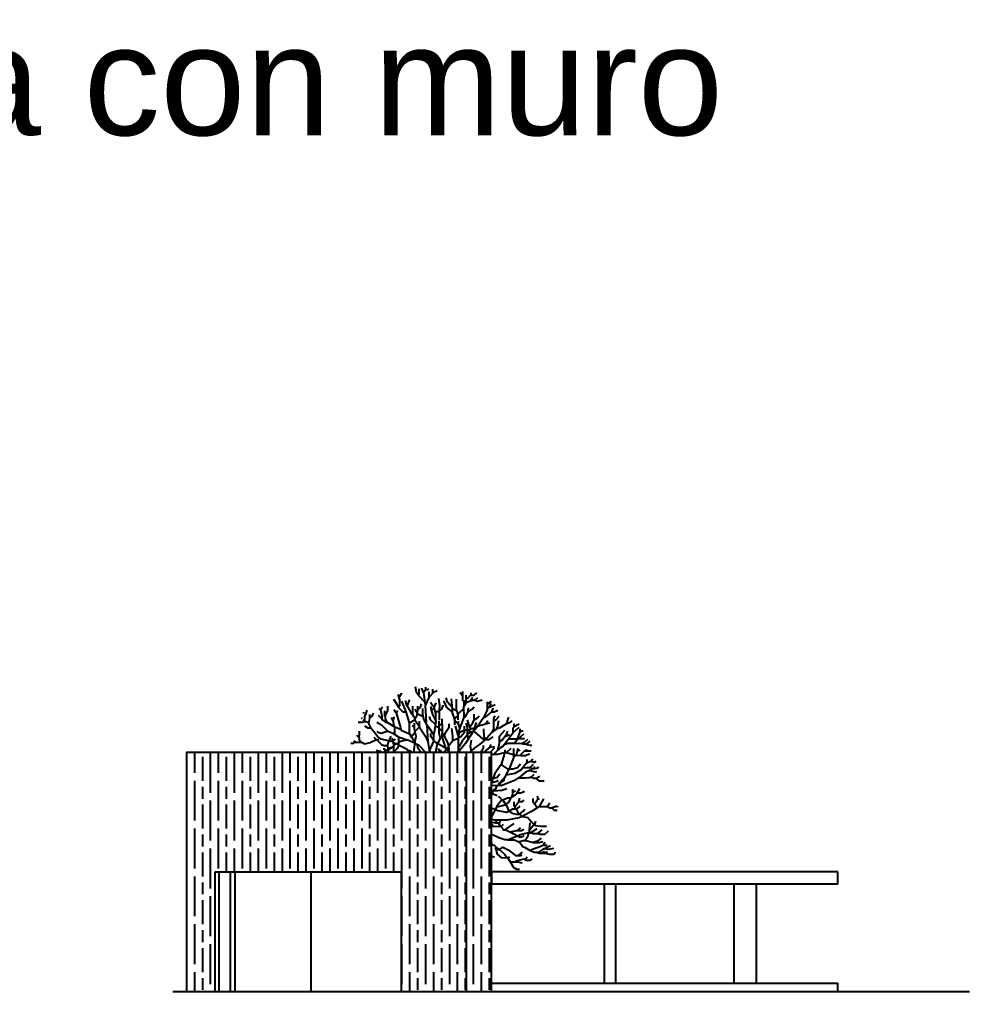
# Model space of a CAD drawing. Header units: centimetres. Extents: x -3096 to 17897, y -3131 to 15798.
# Drawn here: x 4064 to 6449, y 13359 to 15798 of the extents above; entities that cross this region are included whole.
import ezdxf

# ---------------------------------------------------------------- set-up
doc = ezdxf.new("R2010")
doc.units = ezdxf.units.CM
doc.styles.get("Standard").update_dxf_attribs({"font": 'arial.ttf'})

msp = doc.modelspace()

# ---------------------------------------------------------------- hatches: boundary and pattern name
at = {"transparency": 33554508}
h = msp.add_hatch(dxfattribs=at)
h.set_pattern_fill('GOST_WOOD', color=256, scale=10)
h.set_pattern_definition([(90, (-7435.9, 8388.31), (60, -4e-15), [100, -20]), (90, (-7415.9, 8368.31), (60, -4e-15), [60, -15, 30, -15]), (90, (-7395.9, 8338.31), (60, -4e-15), [100, -20])])
h.paths.add_polyline_path([(5022.6, 13659.4), (5022.6, 13359.4), (5185.6, 13359.4), (5185.6, 13959.4), (4483.2, 13959.4), (4483.2, 13359.4), (4555.2, 13359.4), (4555.2, 13659.4)])
h.paths.add_polyline_path([(5249.2, 13959.4), (5185.6, 13959.4), (5185.6, 13359.4), (5249.2, 13359.4)])

# ---------------------------------------------------------------- linework, layer by layer
for p, q in [((5185.6, 13959.4), (5185.6, 13359.4)), ((4555.2, 13359.4), (4555.2, 13659.4)), ((4555.2, 13659.4), (5022.6, 13659.4)), ((4565.1, 13659.4), (4565.1, 13359.4)), ((4593.4, 13659.4), (4593.4, 13359.4)), ((4604.9, 13659.4), (4604.9, 13359.4)), ((4796.1, 13359.4), (4796.1, 13659.4)), ((5022.6, 13659.4), (5022.6, 13359.4)), ((5531.7, 13629.4), (5531.7, 13379.4)), ((5560, 13629.4), (5560, 13379.4)), ((5857.2, 13629.4), (5857.2, 13379.4)), ((5913.8, 13629.4), (5913.8, 13379.4)), ((4449.2, 13359.4), (6449.2, 13359.4))]:
    msp.add_line(p, q)
at = {"color": 84}
for points in [[(5065.4, 14103.5), (5060.9, 14110.1), (5058.2, 14124)], [(5083.1, 14123.4), (5083.1, 14115.7), (5078.7, 14109.6), (5074.2, 14120.1), (5074.2, 14120.7)], [(5014.4, 14104.6), (5017.8, 14091.3), (5017.8, 14076.9), (5016.1, 14072.5), (5026.6, 14061.1), (5034.4, 14061.1)], [(5017.2, 14098), (5023.3, 14107.4), (5023.3, 14107.9)], [(5066.8, 14119), (5066.8, 14105.7), (5065.9, 14101.8), (5081.4, 14085.8)], [(5078.7, 14109.6), (5082, 14083.6), (5083.6, 14081.3)], [(5092, 14111.2), (5092, 14096.8), (5082.5, 14076.9), (5084.8, 14034.3), (5084.2, 14033.7)], [(5083.6, 14117.6), (5089.2, 14117.6), (5092, 14120.1)], [(5101.4, 14117.9), (5101.4, 14106.8), (5093.1, 14098.5), (5092.5, 14098.5)], [(5101.9, 14110.1), (5112.4, 14114.6)], [(5184.4, 14102.9), (5184.4, 14083), (5179.2, 14074.1), (5179, 14067), (5179.8, 14054.2), (5179.8, 14047.6), (5170, 14021), (5167, 14013.2), (5167, 14002.7), (5166.1, 14002.2)], [(5175.6, 14102.4), (5171.1, 14107.9), (5170.6, 14110.1)], [(5176.4, 14112.4), (5176.4, 14090.8), (5180.5, 14088.5), (5184.4, 14089.7)], [(5185, 14091.9), (5189.4, 14095.2), (5196.6, 14103.2), (5206, 14103.2), (5212.1, 14109)], [(5196, 14088.5), (5201.6, 14096.8), (5201.6, 14097.4)], [(5198, 14102.4), (5198, 14109)], [(4966.3, 14070.8), (4970.7, 14066.4), (4975.7, 14074.1)], [(4980.4, 14063.6), (4980.4, 14051.4), (4983.4, 14052.6), (4989.2, 14063.6), (4989.2, 14075.3)], [(5015.5, 14074.1), (5004.5, 14091.3), (5003.9, 14093)], [(5023.3, 14088), (5034.4, 14060.9), (5042.7, 14033.7), (5056.5, 14041.5), (5060.4, 14036.5), (5065.9, 14027.6), (5067.6, 14027.6)], [(5032.7, 14089.7), (5036, 14077.5), (5039.4, 14079.1), (5043.2, 14090.2), (5043.2, 14091.3)], [(5036.6, 14076.9), (5046.6, 14059.8), (5050.4, 14055.3)], [(5063.4, 14075.8), (5063.4, 14065.8), (5060.9, 14049.2), (5057.6, 14044.2), (5053.8, 14048.7), (5051.8, 14055.3), (5051.4, 14066.4), (5051.4, 14075.3)], [(5064.8, 14067), (5070.9, 14073), (5073.7, 14081.3)], [(5096.4, 14085.2), (5105.2, 14072.5), (5110.2, 14083.6)], [(5096.9, 14074.7), (5096.9, 14068.6), (5100.8, 14054.2), (5109.1, 14037.6), (5106.3, 14014.4), (5103.6, 14003.8), (5103.6, 13987.2)], [(5115.8, 14094.6), (5118.3, 14076.9), (5118.1, 14063.6), (5118, 14058.1), (5118, 14041.5)], [(5119.1, 14064.7), (5124.6, 14068.1), (5127.9, 14077.5), (5127.9, 14078)], [(5149.5, 14062), (5136.8, 14072.5), (5130.7, 14086.9), (5130.7, 14089.1)], [(5150.1, 14072.5), (5139, 14085.2), (5135.7, 14096.3)], [(5147.9, 14093.5), (5150.6, 14068.1), (5150.6, 14058.6), (5155.1, 14044.2), (5155.9, 14040.4), (5156, 14034.8), (5156, 14028.2)], [(5151.2, 14069.7), (5161.4, 14064.2), (5161.4, 14093)], [(5179.4, 14088.5), (5179.4, 14075.8), (5181.1, 14075.3)], [(5180.5, 14048.1), (5183.9, 14049.8), (5190.5, 14060.9), (5201, 14068.1), (5205.5, 14074.1)], [(5225.4, 14090.8), (5214.3, 14086.9), (5204.9, 14090.2), (5191.1, 14086.3), (5185, 14084.1)], [(5207.1, 14090.2), (5214.9, 14096.8)], [(5238.4, 14086.3), (5238.4, 14066.4), (5230.9, 14049.2), (5230.4, 14047.6)], [(5238.7, 14081.3), (5247.5, 14086.3), (5249.2, 14088)], [(5239.2, 14069.7), (5243.7, 14073), (5258.1, 14079.7)], [(5245.3, 14074.7), (5248.1, 14081.9)], [(4927.5, 14060.3), (4928.1, 14057)], [(4936.4, 14065.3), (4933.1, 14054.8), (4930.6, 14050.3), (4930.6, 14043.1), (4929.2, 14040.4)], [(4943, 14054.2), (4943, 14043.7), (4940.2, 14033.2), (4931.9, 14037.1)], [(4944.1, 14046.5), (4950.2, 14051.4), (4953, 14058.1)], [(4972.9, 14044.8), (4965.2, 14052)], [(4970.1, 14066.4), (4973.5, 14050.3), (4973.5, 14042), (4982.9, 14035.4), (4989.5, 14033.2), (5002.8, 14025.4), (5005, 14026.5), (5002.3, 14039.8), (5005, 14047), (5005, 14048.7)], [(4982.3, 14050.9), (4982.3, 14043.1), (4987.3, 14034.8)], [(5012.8, 14064.7), (5010.6, 14059.2), (5008.4, 14060.3), (5005, 14067)], [(5009.5, 14058.6), (5020.5, 14022.1), (5022.7, 14015.5), (5037.1, 14008.8), (5041.6, 14006.6), (5042.7, 14007.2)], [(5062.6, 14058.6), (5059.3, 14063.1), (5058.2, 14067.5)], [(5063.2, 14056.4), (5076.5, 14050.3)], [(5076.2, 14069.7), (5076.2, 14056.4), (5078.7, 14043.1), (5086.4, 14027.6), (5089.7, 13986.7), (5093.1, 13961.2), (5093.1, 13959.4)], [(5108, 14029.9), (5096.4, 14041.5), (5093.6, 14049.8)], [(5104.7, 14070.3), (5098, 14064.7), (5097.5, 14064.7)], [(5104.7, 14072.5), (5108.8, 14057), (5108.8, 14039.8)], [(5117.4, 14062.5), (5109.7, 14060.3), (5108.6, 14060.3)], [(5110.8, 14059.8), (5109.1, 14058.1)], [(5163.4, 14050.3), (5160.1, 14048.1), (5156.2, 14043.1)], [(5177.8, 14067.5), (5168.9, 14059.2), (5165, 14054.8), (5161.7, 14064.2)], [(5164.5, 14054.8), (5164.8, 14049.2), (5164.8, 14040.9)], [(5257.5, 14050.9), (5253.9, 14045.4), (5253.9, 14018.2), (5249.2, 14008.3), (5237.6, 13995), (5232.6, 13993.3), (5227, 13993.3), (5207.1, 14010.8), (5199.9, 14010.8), (5200.5, 14007.7), (5183.3, 13980.6), (5167.8, 13962.9), (5167.3, 13962.9)], [(5190.8, 14060.9), (5190.8, 14068.6), (5192.2, 14071.4)], [(5194.9, 14023.2), (5202.1, 14033.2), (5206, 14041.5), (5214.3, 14046.5), (5219.3, 14051.4)], [(5206, 14041.5), (5206, 14055.3)], [(5264.7, 14064.2), (5255.8, 14060.3), (5248.6, 14060.3), (5233.7, 14047.6), (5228.7, 14046.5), (5212.7, 14021.5), (5206.6, 14021.5)], [(5250.3, 14061.4), (5253.6, 14069.2), (5253.6, 14070.3)], [(5254.7, 14038.7), (5260.3, 14041.5), (5268, 14050.3)], [(4926.4, 14042), (4931.9, 14036.5), (4924.2, 14034.3), (4914.2, 14034.3)], [(4922, 14046.5), (4924.2, 14044.2)], [(4939.7, 14033.2), (4946.3, 14020.2), (4939.7, 14020.2), (4931.4, 14024.9)], [(4961.3, 14035.4), (4972.9, 14028.7), (4989, 14012.7), (5001.2, 14007.7), (5015.3, 13998.3), (5015.3, 13975.6), (5011.7, 13968.4), (5004.5, 13961.8), (5003.4, 13962.3)], [(5002.3, 14039.8), (4997.8, 14046.5)], [(5005, 14025.4), (5005.6, 14021), (5005.6, 14004.9)], [(5042.4, 14033.7), (5042.4, 14008.3), (5046, 14001.1), (5051.5, 14003.8), (5057.1, 14009.4), (5058.2, 14009.4)], [(5054.9, 14023.8), (5051, 14026)], [(5084.2, 13959.4), (5067.6, 13976.7), (5059.8, 13980), (5056.5, 13983.3), (5059.8, 14000), (5055.7, 14016.6), (5055.6, 14023.8), (5055.6, 14032.6)], [(5056, 14044.8), (5056.5, 14041.5)], [(5057.6, 14044.2), (5057.1, 14041.5)], [(5065.9, 14027.6), (5069.3, 14021), (5084.2, 13998.8), (5084.8, 13998.8)], [(5067.9, 14038.2), (5067.9, 14027.1), (5066.5, 14024.9)], [(5086.4, 14028.7), (5089.2, 14024.3)], [(5108.6, 14026), (5116.9, 14021.5)], [(5117.1, 14038.7), (5117, 14018.8), (5117, 14008.8), (5120.2, 13995.5), (5125.7, 13997.7)], [(5124.1, 14029.9), (5118, 14027.1)], [(5124.6, 14043.7), (5125.2, 14014.9), (5125.2, 14007.7), (5126.3, 14006.6)], [(5142.1, 14031), (5142.1, 14021), (5132.4, 14006), (5130.2, 14002.2)], [(5156.7, 14040.4), (5161.7, 14033.7)], [(5157.8, 14026.5), (5166.7, 13997.2), (5166.7, 13995)], [(5163.9, 14033.2), (5166.1, 14028.2), (5168.9, 14019.9)], [(5166.1, 14031), (5166.1, 14038.2)], [(5180.5, 14024.9), (5180.5, 14008.3), (5172.2, 13998.3), (5167.3, 13996.6), (5166.7, 13997.2)], [(5182.2, 14048.1), (5180, 14045.9)], [(5185, 14032.6), (5188, 14022.7), (5188, 14006), (5190.5, 13992.8)], [(5188.3, 14041.5), (5191.1, 14029.3), (5195.5, 14019.9), (5196, 14018.2)], [(5210.4, 14034.8), (5202.7, 14012.1), (5201, 14009.4)], [(5243.7, 14032.6), (5234.2, 14030.4), (5230.4, 14029.3), (5216.5, 14024.9), (5216, 14024.9)], [(5233.7, 14031), (5240.3, 14039.8)], [(5266.9, 14038.7), (5264.1, 14024.3), (5259.7, 14016.6), (5250.9, 14010.5)], [(5261.9, 14018.8), (5271.3, 14021.5), (5287.4, 14032.1), (5297.9, 14036.5), (5301.2, 14039.8)], [(5278, 13975), (5279.6, 13977.3), (5281.3, 13978.9), (5303.7, 14009.4), (5303.7, 14021), (5307.3, 14024.9), (5315.6, 14029.3), (5318.4, 14031)], [(5287.4, 14032.1), (5288.5, 14036.5), (5292.4, 14047.6)], [(5306.2, 14024.3), (5306.2, 14029.9), (5307.3, 14030.4)], [(4910.4, 14002.7), (4916.4, 13997.2), (4917.8, 14004.4), (4917.8, 14012.7)], [(4946.9, 14020.4), (4958, 14007.2), (4965.7, 13997.2), (4970.1, 13993.3), (4989.5, 13989.4), (4998.4, 13987.2), (5000.9, 13987.2), (5000.9, 13992.8), (4999.5, 13995)], [(4988.4, 14012.7), (4985.1, 14011), (4971.8, 14007.2), (4964.6, 14009.4), (4961.8, 14011.6)], [(4992.8, 13989.4), (4996.2, 13998.3), (4995.6, 14000)], [(5006.1, 14023.8), (5021.1, 14017.7)], [(5040.5, 14006.6), (5043.2, 14005.5)], [(5046, 14001.1), (5047.1, 13998.8), (5047.7, 13998.8)], [(5047.7, 14001.1), (5049.9, 13995.5), (5056.5, 13986.7), (5057.1, 13986.7)], [(5067.6, 14022.7), (5058.7, 14013.2)], [(5083.1, 14000.5), (5085.3, 13996.1), (5089.2, 13986.1)], [(5087, 14023.8), (5090.8, 14023.2), (5099.7, 14009.9), (5103, 14006)], [(5103, 13991.1), (5096.9, 13999.4), (5096.9, 14007.2)], [(5117.4, 14018.8), (5124.1, 14014.4)], [(5133.5, 13972.3), (5125.7, 13999.4), (5125.7, 14006.6), (5130.2, 14003.3)], [(5143.2, 13961.2), (5143.2, 13967.8), (5140.1, 13981.7), (5132.4, 13999.4), (5129, 14002.2), (5126.3, 14001.1)], [(5149, 14019.3), (5150.9, 14000.5), (5150.9, 13987.2), (5144.6, 13979.5), (5141.8, 13977.8)], [(5188.3, 14002.7), (5175.6, 13987.8), (5167.8, 13974.5), (5166.1, 13974.5)], [(5181.1, 14014.9), (5167.8, 14008.8)], [(5181.1, 14016), (5194.9, 14016)], [(5205.5, 14019.9), (5194.1, 14017.1), (5194.1, 14007.7), (5188.8, 14006.6)], [(5191.6, 14006.6), (5189.4, 14005.5)], [(5199.9, 14010.2), (5194.4, 14010.2)], [(5211.5, 14021), (5208.2, 14016.6), (5204.9, 14016)], [(5231.8, 13993.3), (5230.8, 14003.8), (5229.7, 14013.2), (5229.7, 14018.8)], [(5281.9, 14014.4), (5268.3, 13999.4), (5268.3, 13981.7), (5264.1, 13964), (5254.7, 13955.1)], [(5289.1, 14012.7), (5285.2, 14001.6), (5276.9, 13991.1), (5268.6, 13985.6)], [(5284.6, 14000.5), (5289.6, 14001.6), (5294, 14004.4)], [(5303.5, 14009.4), (5318.4, 14022.7)], [(5315.1, 13995.5), (5321.2, 14012.1), (5328.4, 14014.4)], [(5329.5, 14005.5), (5320.6, 13996.6), (5320.6, 13995)], [(5321.2, 14012.1), (5321.2, 14018.8)], [(4902.6, 13988.3), (4907, 13986.1), (4902, 13981.7), (4896, 13981.7)], [(4907, 13985.3), (4923.1, 13985.3), (4930.8, 13980.6), (4944.7, 13984.5), (4960.7, 13991.7), (4972.9, 13978.9), (4979, 13976.4), (4988.4, 13976.4), (4992.3, 13989.4)], [(4916.7, 13997.2), (4916.7, 13991.1), (4920.9, 13986.7)], [(4959.6, 13991.7), (4954.6, 13996.6)], [(4961.8, 13991.1), (4966.3, 13992.8)], [(4987.9, 13976.1), (4990.6, 13959.4)], [(5001.2, 13986.7), (5003.1, 13979.5), (5003.1, 13959.4)], [(5001.7, 13989.4), (5006.1, 13991.7), (5007.2, 13993.3)], [(5002.8, 13984.5), (5010, 13981.7), (5005.6, 13977.3), (5003.9, 13977.3)], [(5010, 13981.1), (5015, 13980.6)], [(5015.5, 13983.3), (5012.8, 13981.7), (5012.8, 13981.1)], [(5015, 13998.3), (5034.9, 13992.2), (5035.5, 13991.1)], [(5015.5, 13978.4), (5034.4, 13969), (5037.7, 13966.2), (5044.9, 13963.4), (5046.6, 13960.1), (5047.5, 13959.4)], [(5016.1, 13985.6), (5027.7, 13988.9), (5038.8, 13991.1), (5056.5, 13983.3)], [(5057.1, 13983.9), (5054.3, 13966.7), (5054.3, 13959.4), (5051.5, 13959.4)], [(5055.4, 13987.2), (5055.4, 13983.9)], [(5060.9, 13978.9), (5062.1, 13977.3)], [(5063.4, 13978.4), (5063.4, 13972.3), (5072.3, 13959.4)], [(5085.3, 13996.1), (5088.6, 13995.5)], [(5089.7, 13986.7), (5089.7, 13983.9)], [(5095, 13959.4), (5095, 13966.7), (5104.1, 13987.2), (5135.7, 13970.1), (5136.8, 13967.3)], [(5120.2, 13995.5), (5111.9, 13977.3), (5109.7, 13964), (5110.4, 13959.4)], [(5167.3, 13996.6), (5163.4, 13993.3), (5151.2, 13988.3), (5150.6, 13988.3)], [(5165.6, 13994.4), (5165.6, 13964), (5164.8, 13959.4)], [(5197.7, 13990), (5195.5, 13975), (5198.3, 13961.2)], [(5230.4, 13992.8), (5228.7, 13987.8), (5219.3, 13979.5), (5208.8, 13972.8), (5198.8, 13964), (5198.3, 13964)], [(5220.4, 13958.4), (5229, 13970.6), (5229, 13976.7)], [(5230.4, 13991.7), (5243.1, 13991.7), (5253.1, 13998.3), (5253.6, 13998.8)], [(5245.3, 13972.3), (5248.1, 13979.5)], [(5339.4, 13991.7), (5331.1, 13984.5), (5323.9, 13981.1), (5306.2, 13981.4), (5290.2, 13981.4), (5279.1, 13977.8), (5277.4, 13974.5), (5273, 13972.3), (5266.4, 13966.2), (5265.3, 13966.2)], [(5292.4, 13993.3), (5312.9, 13993.3)], [(5305.7, 13981.7), (5315.1, 13994.7), (5330, 13994.7), (5332.2, 13995)], [(5327.3, 13980.9), (5333.9, 13980.9), (5337.8, 13979.5), (5345.5, 13977.3), (5350.5, 13977.8)], [(5337.2, 13980), (5346.1, 13987.2)], [(4959.6, 13965.1), (4970.1, 13962.3), (4973.6, 13959.4)], [(4976.8, 13968.1), (4982.3, 13968.1)], [(5003.4, 13975), (4997.3, 13971.2), (4991.7, 13966.7), (4981.8, 13963.4), (4979.8, 13959.4)], [(4997.3, 13971.7), (4992.8, 13970.1), (4989.5, 13969)], [(5004.5, 13961.8), (5002.8, 13959.5)], [(5033.8, 13969), (5037.1, 13967.3)], [(5037.7, 13966.2), (5040.5, 13964.5), (5044.3, 13962.3)], [(5044.9, 13963.4), (5050.9, 13959.4)], [(5093.1, 13968.4), (5096.4, 13967.8)], [(5120.2, 13960.1), (5115.8, 13969.5)], [(5121, 13965.6), (5121.5, 13959.4)], [(5144.7, 13959.4), (5136.2, 13967.3), (5130.3, 13959.4)], [(5141.8, 13973.9), (5136.2, 13969.5)], [(5166.1, 13974.5), (5166.1, 13959.4)], [(5199.1, 13959.4), (5198.3, 13961.2), (5196.6, 13959.4)], [(5226.5, 13959.4), (5230.9, 13960.4), (5246.4, 13960.4), (5255.8, 13970.1), (5255.8, 13970.6)], [(5230.4, 13960.1), (5245.9, 13972.3), (5256.4, 13974.5)], [(5274.1, 13929.1), (5283, 13956.8), (5281.3, 13958.4), (5264.1, 13954.3), (5250.9, 13954.3), (5249.2, 13953.1)], [(5275.8, 13974.5), (5274.1, 13971.7), (5273, 13971.7)], [(5282.4, 13966.2), (5282.4, 13958.4)], [(5283, 13960.1), (5286.8, 13959.5)], [(5283, 13959.5), (5285.2, 13959.5)], [(5297.4, 13969), (5286.8, 13959.5), (5309.5, 13952.3), (5322.8, 13951.8), (5333.4, 13951.8), (5344.4, 13956.2), (5345, 13956.8)], [(5304.3, 13969), (5304.1, 13952.3), (5304.1, 13945.7), (5293.5, 13918)], [(5309.5, 13951.8), (5305.7, 13947.9), (5305.1, 13947.9)], [(5315.1, 13969), (5310.7, 13952.3)], [(5314.5, 13964.8), (5320.6, 13964.8), (5321.2, 13966.2)], [(5348.9, 13962.3), (5331.1, 13962.3), (5321.7, 13953.4)], [(5333.9, 13962.3), (5337.8, 13967.8)], [(5321.7, 13929.6), (5314.5, 13920.8), (5302.3, 13917.7), (5291.3, 13917.7), (5273.6, 13929.1), (5257.5, 13906.4), (5249.2, 13884.5)], [(5360.5, 13936.3), (5356.1, 13934.1), (5347.7, 13936.3), (5337.2, 13932.4), (5323.9, 13915.8), (5307.3, 13906.4), (5285.2, 13902), (5284.6, 13902.5)], [(5338.9, 13933.5), (5338.9, 13941.8)], [(5352.7, 13930.2), (5351.6, 13926.9), (5346.1, 13921.3), (5350.5, 13918.6), (5346.6, 13914.1), (5358.8, 13910.3), (5363.3, 13911.9)], [(5349.4, 13936.8), (5353.3, 13942.9)], [(5253.6, 13893.7), (5263, 13897.5), (5270.2, 13905.8)], [(5292.9, 13918), (5284.1, 13900.3), (5280.8, 13894.2)], [(5346.6, 13914.7), (5333.4, 13908.6), (5319, 13896.4), (5319, 13895.9)], [(5330, 13921.1), (5337.2, 13921.5), (5346.1, 13921.5)], [(5346.6, 13915.2), (5345, 13913.6)], [(5355.5, 13904.2), (5348.3, 13897), (5356.6, 13894.8), (5361, 13894.8)], [(5366.6, 13923.6), (5365.5, 13920.2), (5357.2, 13918.3), (5350.5, 13918.3)], [(5354.9, 13919.1), (5358.3, 13924.1)], [(5248.6, 13883.1), (5262.5, 13887), (5266.9, 13889.8)], [(5348.3, 13897), (5343.3, 13895.9), (5333.4, 13894.5), (5315.6, 13894.5), (5306.8, 13889.2), (5273.6, 13875.7), (5251.4, 13876.1), (5249.2, 13876.1)], [(5250.9, 13890.3), (5249.2, 13890)], [(5266.9, 13878.1), (5264.1, 13875.9)], [(5283.5, 13898.6), (5281.9, 13897), (5280.2, 13894.2), (5280.2, 13888.7), (5271.3, 13883.1), (5266.9, 13880.4), (5266.9, 13876.5)], [(5266.9, 13879.8), (5269.1, 13879.3)], [(5271.3, 13883.1), (5269.1, 13877), (5269.1, 13876.5)], [(5280.2, 13892), (5275.8, 13889.8), (5271.9, 13884.8), (5272.4, 13883.7)], [(5285.7, 13902), (5284.1, 13900.9)], [(5369.3, 13899.7), (5361, 13894.2), (5367.7, 13888.4), (5379.3, 13888.4), (5381.5, 13889.2)], [(5249.2, 13864.3), (5253.6, 13863.2)], [(5250.9, 13860.4), (5249.2, 13858.6)], [(5249.2, 13855.7), (5253.1, 13855.7), (5263.6, 13851)], [(5261.9, 13875.4), (5259.2, 13867.6), (5254.7, 13865.4), (5251.4, 13859.9), (5250.9, 13859.9)], [(5250.9, 13863.2), (5250.9, 13856.6)], [(5253.6, 13862.6), (5274.7, 13864.9), (5288, 13868.7)], [(5257.5, 13867.6), (5256.9, 13863.8)], [(5262.5, 13875.4), (5261.9, 13873.2)], [(5319.5, 13868.2), (5311.8, 13855.4), (5301.8, 13847.7), (5297.4, 13845.5), (5291.8, 13834.4), (5283, 13827.2), (5266.9, 13822.8), (5262.5, 13823.3)], [(5301.5, 13867.1), (5301.5, 13854.9), (5299, 13847.1)], [(5302.3, 13860.4), (5309, 13862.6)], [(5314.5, 13857.7), (5321.7, 13857.7), (5330, 13860.4), (5331.1, 13862.6)], [(5296.8, 13844.7), (5289.1, 13844.7), (5273.6, 13837.7), (5264.1, 13826.7), (5247, 13793.4)], [(5278, 13839.9), (5288.5, 13822.8), (5291.8, 13812.8), (5300.1, 13806.7), (5311.2, 13804.5), (5320.6, 13804.5), (5326.2, 13799), (5318.4, 13795.1), (5288, 13789.6), (5265.3, 13789.8), (5257.5, 13789.8), (5265.8, 13781.8)], [(5276.3, 13839.9), (5269.1, 13847.1), (5266.9, 13848.8)], [(5305.1, 13835.5), (5305.1, 13826.1), (5309.5, 13818.4)], [(5307.9, 13822.8), (5317.8, 13836.3), (5327.3, 13836.3), (5331.1, 13839.9)], [(5317.8, 13836.1), (5320.1, 13844.9)], [(5395.9, 13832.2), (5388.7, 13823.1), (5373.8, 13823.2), (5367.7, 13823.2), (5351.1, 13812.3), (5328.9, 13800.1), (5328.9, 13799)], [(5352.5, 13843.8), (5352.5, 13836.1), (5362.1, 13823.9), (5363.3, 13820)], [(5357.7, 13831.1), (5363.3, 13838.8), (5366, 13842.2), (5369.9, 13842.7)], [(5365.7, 13842.2), (5365.7, 13849.9)], [(5369.9, 13823.9), (5379.9, 13841.6), (5379.9, 13843.3)], [(5249.2, 13820.6), (5264.7, 13813.9), (5286.8, 13809.5), (5294.6, 13812.8), (5302.3, 13818.1), (5311.2, 13818.1)], [(5320.6, 13824.4), (5313.4, 13818.9), (5311.2, 13816.7), (5316.2, 13807.3), (5317.8, 13805.6)], [(5320.6, 13805.1), (5331.1, 13813.4), (5332.8, 13816.7)], [(5388.7, 13823.9), (5395.4, 13820.6), (5398.1, 13820.6)], [(5414.2, 13824.4), (5399.2, 13819.5), (5398.1, 13821.7)], [(5401.5, 13819.5), (5406.4, 13814.2), (5413.1, 13814.2), (5414.2, 13814.5)], [(5414.2, 13825.6), (5414.7, 13822.2)], [(5247.5, 13782.9), (5254.2, 13773.8), (5266.4, 13774.2), (5274.1, 13774.2), (5279.1, 13779)], [(5249.2, 13792.2), (5251.4, 13791.8), (5257.5, 13789.6)], [(5271.3, 13787.3), (5268, 13782.1), (5259.7, 13782.1), (5249.2, 13783.6)], [(5266.4, 13781.8), (5270.8, 13774.1), (5270.8, 13773.5)], [(5284.6, 13765.8), (5305.7, 13781.3)], [(5326.2, 13799), (5340.6, 13796.2), (5348.3, 13786.2), (5358.8, 13776.3), (5373.2, 13774.3), (5387.1, 13774.3)], [(5345.5, 13782.9), (5343.3, 13764.6)], [(5359.9, 13786.8), (5357.2, 13777.9), (5357.2, 13777.4)], [(5272.4, 13773.5), (5279.1, 13765.8)], [(5278, 13765.5), (5285.2, 13765.5), (5308.4, 13753.6), (5312.9, 13749.7)], [(5330, 13765.8), (5324.5, 13763), (5312.3, 13763), (5299.6, 13760.2), (5295.2, 13759.7)], [(5299, 13760.2), (5298.5, 13758)], [(5316.2, 13764.1), (5314, 13763.5)], [(5315.1, 13749.1), (5321.7, 13753.6), (5338.3, 13757.7), (5348.9, 13757.7)], [(5322.3, 13770.2), (5316.2, 13763.5), (5316.2, 13763)], [(5342.2, 13758), (5339.4, 13746.9), (5333.4, 13738.1)], [(5356.6, 13778.5), (5346.1, 13766.3), (5343.3, 13766.9)], [(5344.1, 13766.3), (5344.1, 13758)], [(5363.3, 13767.4), (5348.9, 13758.6), (5346.6, 13758)], [(5348.9, 13758.6), (5352.2, 13756.1), (5366, 13756.1), (5371.6, 13754.1), (5383.2, 13754.1), (5390.4, 13760.8), (5392, 13763)], [(5366, 13756.9), (5376, 13765.2)], [(5249.2, 13754), (5269.7, 13744.7), (5282.4, 13741.1), (5291.3, 13741.1), (5314, 13749.7), (5321.2, 13746.9), (5328.9, 13749.1), (5331.1, 13751.4)], [(5290.2, 13739.5), (5297.9, 13740.1), (5305.7, 13740.1), (5314.5, 13737), (5319.5, 13734.2)], [(5377.6, 13735.3), (5368.2, 13732.3), (5354.4, 13732.3), (5335, 13737.2), (5328.4, 13737.2), (5319.5, 13734.8), (5327.3, 13724.2)], [(5350, 13733.6), (5367.1, 13738.1), (5374.3, 13744.2)], [(5377.6, 13726.4), (5380.4, 13730.3), (5384.8, 13733.6)], [(5249.2, 13730.9), (5253.1, 13727), (5253.6, 13727)], [(5249.2, 13715.6), (5249.7, 13715.6)], [(5254.2, 13728.1), (5266.9, 13717)], [(5258.6, 13720.9), (5260.3, 13716.5), (5263, 13703.7), (5274.1, 13695.2), (5285.2, 13696.1), (5292.4, 13696.1), (5294, 13698.2)], [(5260.3, 13718.7), (5269.7, 13714.8), (5283, 13703.2), (5287.4, 13696)], [(5268, 13716.5), (5277.4, 13722), (5291.3, 13714.8), (5309, 13700.7), (5322.3, 13700.7), (5325.6, 13702.1)], [(5317.3, 13700.4), (5326.7, 13709.3)], [(5325, 13724.2), (5332.2, 13721.5), (5346.1, 13713.2)], [(5404.8, 13718.1), (5392, 13715.4), (5379.9, 13717.6), (5367.1, 13708.5), (5356.1, 13708.5), (5346.1, 13712.6), (5349.4, 13715.4), (5373.2, 13724.2), (5378.2, 13727), (5388.7, 13727)], [(5363.8, 13708.2), (5369.3, 13706.2), (5381.5, 13706.2), (5383.2, 13706.5)], [(5366, 13708.7), (5365.5, 13706.5)], [(5377.1, 13707.1), (5380.4, 13709.8), (5383.2, 13710.4)], [(5380.4, 13717.6), (5397, 13725.9)], [(5389.8, 13709.8), (5383.2, 13706.5), (5394.8, 13704), (5405.3, 13704), (5409.2, 13708.7), (5409.2, 13709.3)], [(5249.2, 13701), (5250.9, 13699.3), (5256.9, 13696.5)], [(5289.1, 13695.4), (5297.9, 13682.2), (5303.5, 13671.6), (5311.8, 13666.4), (5319.5, 13666.4)], [(5296.3, 13685.2), (5315.6, 13685.2), (5325.6, 13682.2), (5326.2, 13682.2)], [(5351.1, 13691.6), (5345.5, 13688.2), (5336.1, 13688.2), (5330.6, 13691.6), (5310.1, 13686.6), (5309.5, 13685.5)], [(5333.9, 13691), (5338.9, 13697.7)]]:
    msp.add_lwpolyline(points, dxfattribs=at)
for points in [[(5249.2, 13359.4), (5249.2, 13959.4), (4483.2, 13959.4), (4483.2, 13359.4)], [(6118.7, 13659.4), (5249.2, 13659.4), (5249.2, 13629.4), (6118.7, 13629.4), (6118.7, 13659.4)], [(6118.7, 13359.4), (6118.7, 13379.4), (5249.2, 13379.4)]]:
    msp.add_lwpolyline(points)

# ---------------------------------------------------------------- texts
at = {"insert": (2298.4, 15783.7), "char_height": 275.729, "attachment_point": 1}
msp.add_mtext_dynamic_manual_height_columns('Alternativa con muro inclinato', width=4257.593, gutter_width=12.5, heights=[0], dxfattribs=at)

doc.saveas('drawing.dxf')
